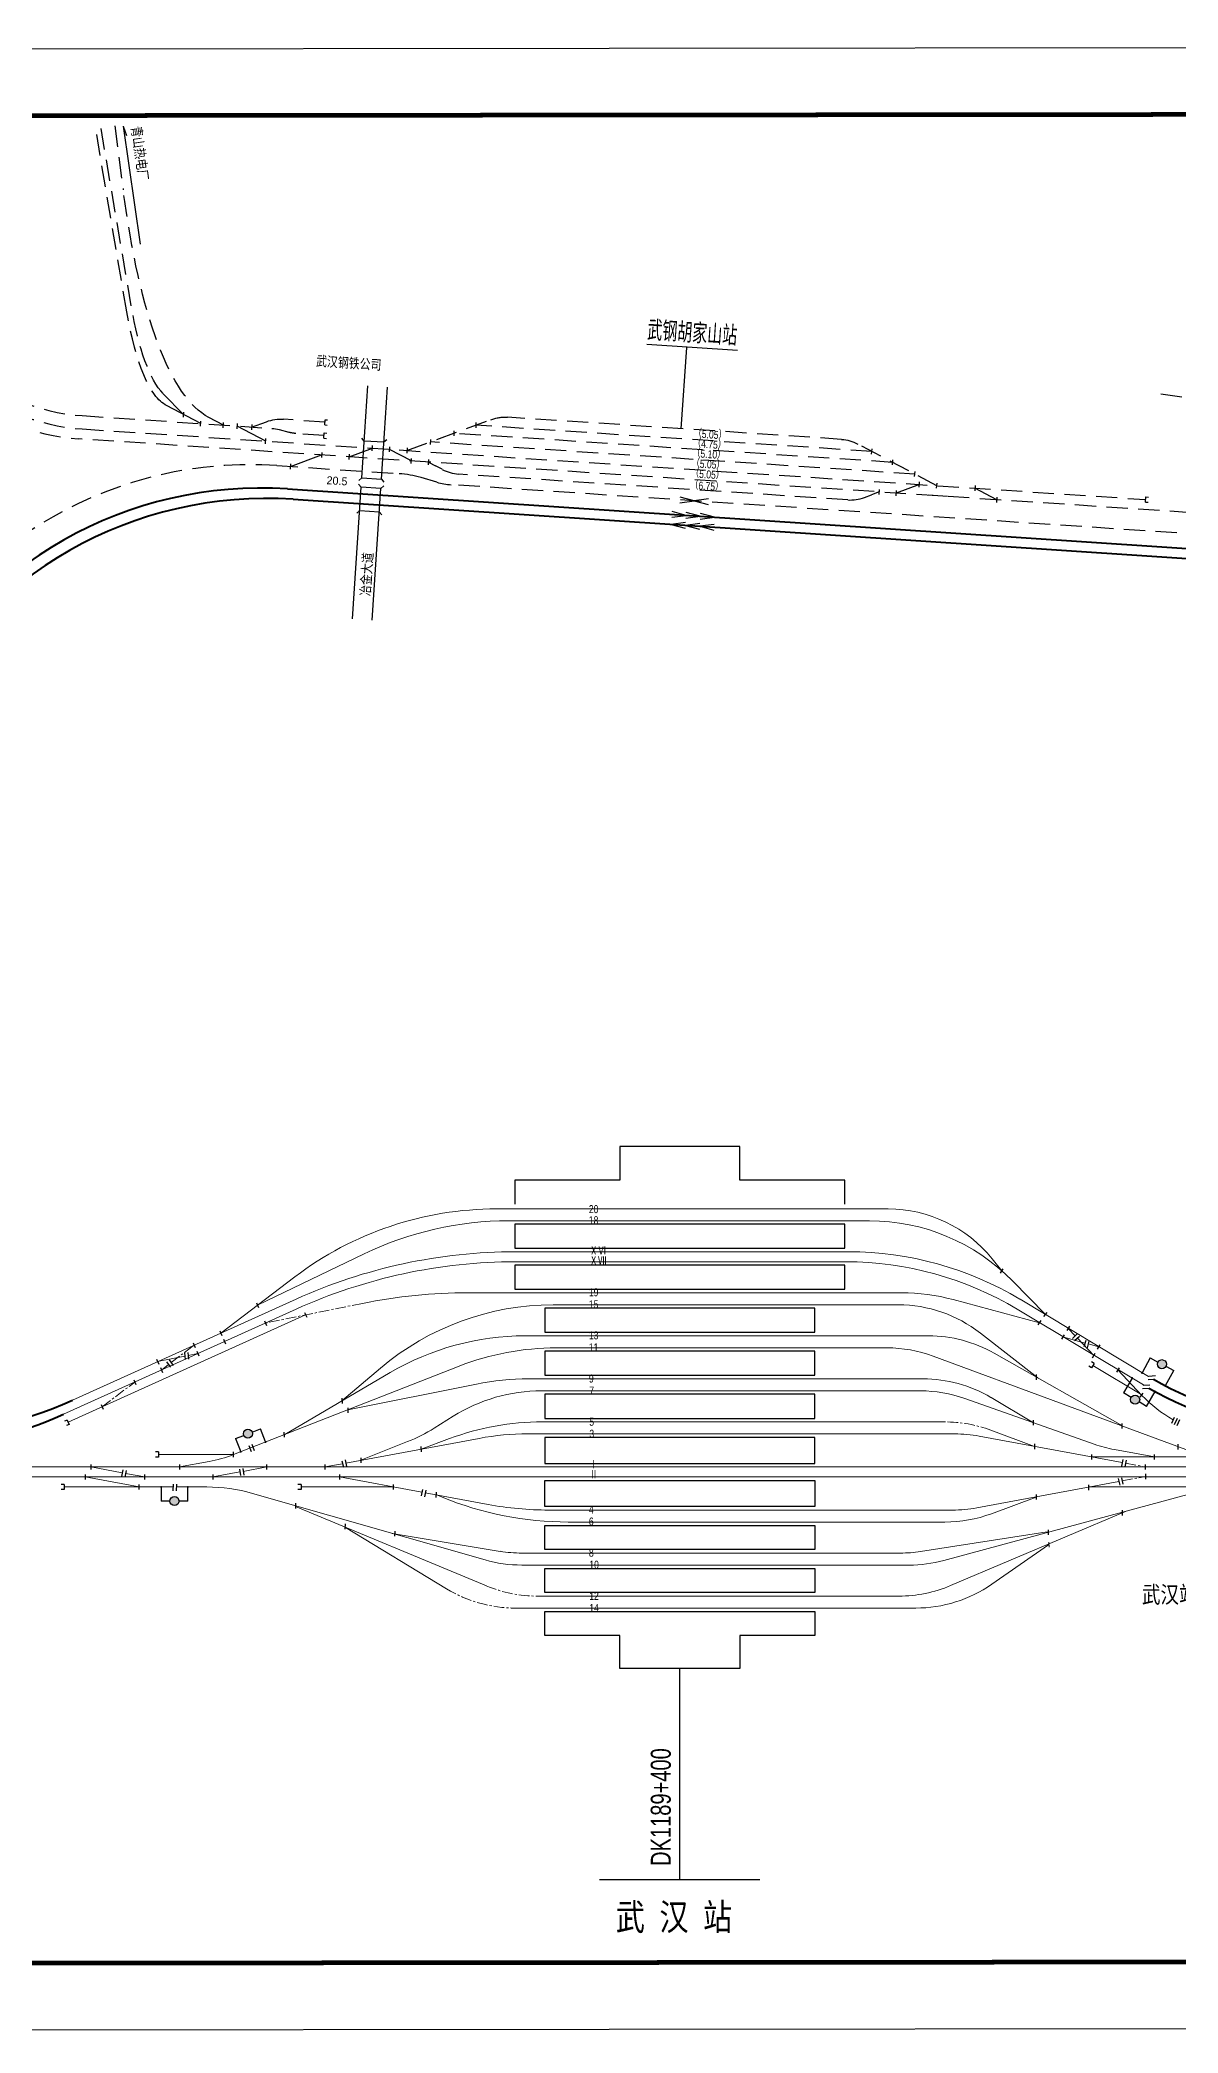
# Model space of a CAD drawing. Header units: millimetres. Extents: x 127 to 2034, y 513 to 812.
# Drawn here: x 656.7 to 827.4, y 513.2 to 812 of the extents above; entities that cross this region are included whole.
import ezdxf

# ---------------------------------------------------------------- set-up
doc = ezdxf.new("R2010")
doc.units = ezdxf.units.MM
for name, pattern in [('CENTER', [50.8, 31.75, -6.35, 6.35, -6.35]), ('DASHDOTX2', [50.8, 25.4, -12.7, 0, -12.7]), ('HIDDEN', [9.525, 6.35, -3.175])]:
    doc.linetypes.add(name, pattern=pattern)
for name, color, linetype in [('JYX', 7, 'Continuous'), ('ZC_新建', 7, 'Continuous'), ('ZC_站场', 7, 'Continuous'), ('三环路', 7, 'Continuous'), ('初期设计', 1, 'Continuous'), ('图框', 7, 'Continuous'), ('既有线', 7, 'Continuous'), ('牵引所', 6, 'Continuous'), ('站台', 3, 'Continuous'), ('设计', 6, 'Continuous'), ('谌家矶', 7, 'DASHDOTX2'), ('近期设计', 6, 'Continuous')]:
    doc.layers.add(name, color=color, linetype=linetype)
doc.styles.add('HZTXT', font='tx.shx', dxfattribs={"width": 0.75, "bigfont": 'hztxt.shx'})
doc.styles.add('JCWAuxLineStyle', font='TAHOMA.TTF', dxfattribs={"width": 0.8, "height": 1.5})
doc.styles.add('STYLE1', font='SimSun.ttf', dxfattribs={"width": 0.8})
doc.styles.add('文字', font='ttt.shx', dxfattribs={"width": 0.8, "bigfont": 'rsdhz.shx'})

# ---------------------------------------------------------------- blocks, each defined once
blk = doc.blocks.new('fd')
at = {"layer": '牵引所'}
for p, q in [((0, 0.45), (0, -0.55)), ((0.5, 0.45), (0.5, -0.55))]:
    blk.add_line(p, q, dxfattribs=at)
blk = doc.blocks.new('md')
at = {"layer": '牵引所'}
for p, q in [((0, -0.01), (0.66, 0.74)), ((0.28, -0.44), (0.95, 0.3))]:
    blk.add_line(p, q, dxfattribs=at)
blk = doc.blocks.new('DDKGB')
at = {"layer": '牵引所', "linetype": 'Continuous'}
for p, q in [((0.02, 2.55), (0.02, -0.02)), ((0.02, 2.55), (1.33, 2.55)), ((2.69, 2.55), (4.03, 2.55)), ((4.03, -0.02), (4.03, 2.55))]:
    blk.add_line(p, q, dxfattribs=at)
at = {"layer": '牵引所', "linetype": 'Continuous', "const_width": 0.158}
for points in [[(0.1, -0.02, 1), (-0.05, -0.02)], [(-0.05, -0.02, 1), (0.1, -0.02)], [(4.1, -0.02, 1), (3.96, -0.02)], [(3.96, -0.02, 1), (4.1, -0.02)]]:
    blk.add_lwpolyline(points, format="xyb", dxfattribs=at)
at = {"layer": '牵引所', "linetype": 'Continuous'}
blk.add_circle((2.01, 2.55), 0.679, dxfattribs=at)

msp = doc.modelspace()

# ---------------------------------------------------------------- hatches: boundary and pattern name
at = {"layer": '牵引所'}
h = msp.add_hatch(color=256, dxfattribs=at)
h.paths.add_polyline_path([(824.33, 613.49, 1), (825.69, 613.49, 1)])
h.paths.add_polyline_path([(820.3, 608.17, 1), (821.66, 608.17, 1)])
h = msp.add_hatch(color=256, dxfattribs=at)
h.paths.add_polyline_path([(687.24, 603.07, 1), (688.6, 603.07, 1)])
h.paths.add_polyline_path([(677.59, 592.96, 1), (676.24, 592.96, 1)])

# ---------------------------------------------------------------- linework, layer by layer
at = {"layer": 'JYX', "linetype": 'HIDDEN', "ltscale": 0.5}
for p, q in [((669.77, 771.25), (665.08, 798.78)), ((670.43, 772.15), (665.88, 798.89)), ((667.94, 799.18), (669.21, 789.57)), ((824.85, 758.96), (875.31, 752)), ((663.06, 755.71), (691.51, 753.79)), ((663.07, 753.71), (822.56, 743.13)), ((699.47, 754.71), (693.25, 755.18)), ((711.77, 750.48), (724.33, 755.09)), ((781.51, 750.33), (722.1, 754.27)), ((776.97, 752.15), (726.85, 755.47)), ((843.64, 740.21), (662.47, 752.23)), ((699.34, 752.72), (695.13, 753.03)), ((787.95, 746.94), (715.27, 751.76)), ((784.62, 748.7), (718.81, 753.06)), ((791.25, 745.2), (779.41, 751.44)), ((692.26, 748.22), (710.6, 747.01)), ((716.27, 745.72), (713.89, 746.42)), ((841.49, 737.18), (718.41, 745.35)), ((777.89, 743.07), (719.5, 746.94))]:
    msp.add_line(p, q, dxfattribs=at)
at = {"layer": 'JYX', "color": 7, "linetype": 'Continuous'}
for p, q in [((761.33, 765.49), (747.73, 766.35)), ((753.68, 765.94), (752.87, 753.75))]:
    msp.add_line(p, q, dxfattribs=at)
at = {"layer": 'JYX', "color": 8, "linetype": 'Continuous'}
msp.add_line((792.84, 743.58), (790.01, 743.77), dxfattribs=at)
at = {"layer": 'JYX', "linetype": 'HIDDEN', "ltscale": 0.5}
for centre, radius, start, end in [((665.08, 785.64), 30, 227.7646, 266.1392), ((664.45, 782.16), 30, 227.7646, 266.2057), ((665.06, 783.64), 30, 227.7646, 266.2057), ((688.29, 688.35), 60, 86.2057, 152.8861)]:
    msp.add_arc(centre, radius, start, end, dxfattribs=at)
at = {"layer": 'JYX', "linetype": 'HIDDEN', "ltscale": 0.5, "extrusion": (0, 0, -1)}
for centre, major_axis, start_param, end_param in [((690.46, 844.52), (5.96, 89.8), 3.252541, 4.037427), ((679.94, 801.75), (2.98, 44.9), 3.252541, 3.949304), ((680.6, 802.64), (2.98, 44.9), 3.3632, 3.949471), ((701.13, 842.83), (5.96, 89.8), 3.143811, 3.190894), ((720.89, 665.67), (5.96, 89.8), 6.172538, 6.283185)]:
    msp.add_ellipse(centre, major_axis=major_axis, ratio=0.25, start_param=start_param, end_param=end_param, dxfattribs=at)
at = {"layer": 'ZC_新建', "color": 145}
msp.add_line((715.01, 749.13), (714.96, 748.35), dxfattribs=at)
at = {"layer": 'ZC_站场', "color": 145}
for p, q in [((791.22, 744.82), (791.28, 745.59)), ((822.54, 742.74), (822.59, 743.52)), ((822.54, 742.74), (822.93, 742.71)), ((822.59, 743.52), (822.98, 743.49)), ((801.16, 627.8), (800.76, 627.14)), ((689.21, 622.7), (689.53, 621.99)), ((690.39, 620.01), (690.7, 619.31)), ((696.42, 621.23), (696.74, 620.53)), ((806.44, 619.38), (806.89, 620.02)), ((807.28, 620.62), (807.77, 621.23)), ((811.12, 619.19), (810.72, 618.52)), ((679.69, 616.69), (680.01, 615.98)), ((683.69, 618.5), (684.01, 617.79)), ((684.26, 617.24), (684.58, 616.54)), ((810.35, 617.91), (809.95, 617.24)), ((815.35, 615.74), (815.75, 616.41)), ((674.23, 614.22), (674.54, 613.51)), ((674.79, 612.97), (675.11, 612.26)), ((680.26, 615.44), (680.58, 614.73)), ((814.57, 614.45), (814.97, 615.12)), ((818.61, 612.96), (818.2, 612.29)), ((670.79, 611.16), (671.11, 610.45)), ((665.89, 607.44), (666.21, 606.73)), ((702.01, 608.37), (702.04, 607.6)), ((702.89, 606.97), (702.92, 606.19)), ((821.73, 608.52), (822.18, 609.16)), ((805.73, 604.33), (805.75, 605.1)), ((819, 604.62), (818.97, 603.84)), ((693.31, 603.31), (693.34, 602.53)), ((713.88, 601.14), (713.9, 600.37)), ((805.92, 600.77), (805.93, 601.55)), ((827.42, 600.72), (827.43, 601.5)), ((664.36, 598.47), (664.36, 597.69)), ((677.68, 598.47), (677.68, 597.69)), ((685.74, 599.55), (685.74, 600.33)), ((690.77, 597.69), (690.77, 598.47)), ((699.45, 598.47), (699.45, 597.69)), ((704.85, 599.47), (704.86, 598.69)), ((814.46, 599.97), (814.45, 599.19)), ((822.55, 597.69), (822.55, 598.47)), ((823.89, 599.19), (823.89, 599.97)), ((663.5, 596.97), (663.5, 596.19)), ((671.6, 594.69), (671.6, 595.47)), ((672.46, 596.19), (672.46, 596.97)), ((682.67, 596.97), (682.67, 596.19)), ((701.67, 596.97), (701.67, 596.19)), ((709.76, 594.69), (709.78, 595.47)), ((814, 595.4), (814.01, 594.62)), ((822.6, 596.26), (822.6, 597.04)), ((695.07, 592.63), (695.06, 591.85)), ((716.17, 593.51), (716.19, 594.28)), ((806.18, 593.18), (806.17, 593.96)), ((702.51, 589.54), (702.48, 588.76)), ((819.02, 591.59), (819.05, 590.82)), ((709.97, 587.68), (709.99, 588.45)), ((807.93, 588.67), (807.96, 587.89))]:
    msp.add_line(p, q, dxfattribs=at)
at = {"layer": 'ZC_站场', "color": 141}
for p, q in [((814.44, 612.95), (814.04, 613.19)), ((814.84, 613.61), (814.44, 613.85)), ((814.84, 613.61), (814.44, 612.95)), ((660.82, 605.11), (660.43, 604.94)), ((661.11, 604.46), (660.72, 604.28)), ((660.82, 605.11), (661.11, 604.46)), ((674.5, 600.33), (674.04, 600.33)), ((674.5, 599.55), (674.04, 599.55)), ((674.5, 600.33), (674.5, 599.55)), ((660.37, 595.47), (659.9, 595.47)), ((660.37, 595.47), (660.37, 594.69)), ((695.9, 595.47), (695.43, 595.47)), ((695.9, 595.47), (695.9, 594.69)), ((660.37, 594.69), (659.9, 594.69)), ((695.9, 594.69), (695.43, 594.69))]:
    msp.add_line(p, q, dxfattribs=at)
at = {"layer": 'ZC_站场', "color": 1}
msp.add_line((806.18, 611.14), (806.2, 611.92), dxfattribs=at)
at = {"layer": '三环路'}
for p, q in [((678.28, 755.87), (675.23, 759)), ((680.85, 754.51), (675.73, 757.21)), ((678.24, 755.48), (678.31, 756.25)), ((680.82, 754.12), (680.87, 754.9)), ((684.24, 754.28), (682.05, 755.43)), ((684.21, 753.89), (684.26, 754.67)), ((686.33, 754.53), (686.28, 753.75)), ((690.59, 751.88), (686.31, 754.14)), ((688.5, 754.38), (688.45, 753.6)), ((688.48, 753.99), (690.69, 754.8)), ((692.6, 753.61), (694.08, 753.21)), ((699.44, 754.32), (699.5, 755.1)), ((699.44, 754.32), (699.83, 754.29)), ((699.5, 755.1), (699.88, 755.07)), ((718.82, 753.45), (718.79, 752.67)), ((722.12, 754.66), (722.09, 753.88)), ((690.56, 751.49), (690.62, 752.27)), ((699.31, 752.33), (699.36, 753.11)), ((699.31, 752.33), (699.7, 752.3)), ((699.36, 753.11), (699.75, 753.08)), ((703.11, 749.53), (706.61, 750.82)), ((706.58, 750.43), (706.63, 751.21)), ((709.17, 751.04), (709.12, 750.26)), ((712.45, 748.91), (709.15, 750.65)), ((711.79, 750.87), (711.74, 750.09)), ((715.29, 752.15), (715.26, 751.37)), ((781.47, 749.94), (781.55, 750.72)), ((703.13, 749.92), (703.08, 749.14)), ((712.42, 748.52), (712.47, 749.3)), ((784.58, 748.31), (784.65, 749.08)), ((787.91, 746.56), (787.99, 747.33)), ((785.17, 744.48), (785.12, 743.7)), ((788.65, 745.38), (785.14, 744.09)), ((788.62, 744.99), (788.67, 745.77)), ((796.99, 745.21), (796.94, 744.44)), ((800.26, 743.09), (796.96, 744.83)), ((800.24, 742.7), (800.29, 743.48))]:
    msp.add_line(p, q, dxfattribs=at)
for points in [[(669.19, 799.1), (671.76, 781.43)], [(669.19, 799.1), (669.73, 797.71)]]:
    msp.add_lwpolyline(points, dxfattribs=at)
at = {"layer": '三环路', "extrusion": (0, 0, -1)}
for centre, start_param, end_param in [((687.24, 665.38), 6.172817, 6.285403), ((685.55, 663.99), 0.00029, 0.049301), ((771.01, 662.35), 6.283185, 6.393844)]:
    msp.add_ellipse(centre, major_axis=(5.96, 89.8), ratio=0.25, start_param=start_param, end_param=end_param, dxfattribs=at)
at = {"layer": '初期设计', "linetype": 'Continuous'}
msp.add_line((764.72, 536.19), (740.64, 536.19), dxfattribs=at)
at = {"layer": '图框', "color": 5, "linetype": 'Continuous', "ltscale": 0.6, "const_width": 0.7}
msp.add_lwpolyline([(2023.89, 525.05), (2023.89, 802.05), (152.5, 800.19), (152.5, 523.19)], close=True, dxfattribs=at)
at = {"layer": '牵引所'}
for p, q in [((127.5, 810.19), (2033.89, 812.05)), ((688.55, 603.32), (689.8, 603.81)), ((690.57, 601.83), (689.8, 603.81)), ((826.86, 605.5), (826.44, 604.59)), ((827.27, 605.34), (826.86, 604.42)), ((827.63, 605.13), (827.22, 604.26)), ((686.07, 602.35), (687.29, 602.82)), ((686.07, 602.35), (686.84, 600.37)), ((674.9, 595.08), (674.9, 592.96)), ((678.9, 592.96), (678.9, 595.08)), ((676.24, 592.96), (674.9, 592.96)), ((678.9, 592.96), (677.59, 592.96)), ((127.5, 513.19), (2033.89, 515.05))]:
    msp.add_line(p, q, dxfattribs=at)
at = {"layer": '牵引所', "const_width": 0.158}
for points in [[(690.64, 601.86, 1), (690.5, 601.8)], [(690.5, 601.8, 1), (690.64, 601.86)], [(686.91, 600.4, 1), (686.77, 600.34)], [(686.77, 600.34, 1), (686.91, 600.4)], [(674.97, 595.08, 1), (674.83, 595.08)], [(674.83, 595.08, 1), (674.97, 595.08)], [(678.97, 595.08, 1), (678.83, 595.08)], [(678.83, 595.08, 1), (678.97, 595.08)]]:
    msp.add_lwpolyline(points, format="xyb", dxfattribs=at)
at = {"layer": '牵引所'}
for centre in [(687.92, 603.07), (676.91, 592.96)]:
    msp.add_circle(centre, 0.679, dxfattribs=at)
at = {"layer": '站台', "color": 5, "linetype": 'Continuous'}
for p, q in [((761.68, 646.15), (743.68, 646.15)), ((761.68, 646.15), (743.68, 646.15)), ((743.68, 646.15), (743.68, 641.35)), ((743.68, 646.15), (743.68, 641.09)), ((761.68, 641.35), (761.68, 646.15)), ((761.68, 641.09), (761.68, 646.15)), ((743.68, 641.09), (727.93, 641.09)), ((727.93, 641.09), (727.93, 637.49)), ((777.43, 641.09), (761.68, 641.09)), ((777.43, 637.49), (777.43, 641.09)), ((777.43, 634.47), (727.93, 634.47)), ((727.93, 634.47), (727.93, 630.87)), ((777.43, 630.87), (777.43, 634.47)), ((727.93, 630.87), (777.43, 630.87)), ((777.43, 628.32), (727.93, 628.32)), ((727.93, 628.32), (727.93, 624.72)), ((777.43, 624.72), (777.43, 628.32)), ((727.93, 624.72), (777.43, 624.72)), ((772.93, 621.87), (732.43, 621.87)), ((732.43, 621.87), (732.43, 618.27)), ((772.93, 618.27), (772.93, 621.87)), ((732.43, 618.27), (772.93, 618.27)), ((772.93, 615.42), (732.43, 615.42)), ((732.43, 615.42), (732.43, 611.82)), ((772.93, 611.82), (772.93, 615.42)), ((732.43, 611.82), (772.93, 611.82)), ((772.93, 608.97), (732.43, 608.97)), ((772.93, 605.37), (772.93, 608.97)), ((732.43, 605.37), (772.93, 605.37)), ((772.93, 602.52), (732.43, 602.52)), ((772.93, 598.62), (772.93, 602.52)), ((732.43, 598.62), (772.93, 598.62)), ((732.43, 596.05), (772.93, 596.05)), ((772.93, 596.05), (772.93, 592.15)), ((772.93, 592.15), (732.43, 592.15)), ((732.43, 589.3), (772.93, 589.3)), ((732.43, 585.7), (732.43, 589.3)), ((772.93, 589.3), (772.93, 585.7)), ((772.93, 585.7), (732.43, 585.7)), ((732.43, 582.85), (772.93, 582.85)), ((732.43, 579.25), (732.43, 582.85)), ((772.93, 582.85), (772.93, 579.25)), ((772.93, 579.25), (732.43, 579.25)), ((732.43, 576.4), (772.93, 576.4)), ((732.43, 576.4), (772.93, 576.4)), ((732.43, 576.4), (772.93, 576.4)), ((732.43, 572.8), (732.43, 576.4)), ((772.93, 576.4), (772.93, 573.7)), ((772.93, 576.4), (772.93, 573.7)), ((772.93, 576.4), (772.93, 572.8)), ((743.68, 572.8), (732.43, 572.8)), ((743.68, 567.85), (743.68, 572.8)), ((743.68, 567.85), (743.68, 572.65)), ((772.93, 572.8), (761.68, 572.8)), ((761.68, 572.8), (761.68, 567.85)), ((761.68, 572.65), (761.68, 567.85)), ((761.68, 567.85), (743.68, 567.85)), ((761.68, 567.85), (743.68, 567.85))]:
    msp.add_line(p, q, dxfattribs=at)
at = {"layer": '站台', "color": 5}
for p, q in [((732.43, 608.97), (732.43, 605.37)), ((732.43, 602.52), (732.43, 598.62)), ((732.43, 592.15), (732.43, 596.05))]:
    msp.add_line(p, q, dxfattribs=at)
at = {"layer": '站台', "color": 1, "linetype": 'Continuous'}
msp.add_line((752.68, 536.19), (752.68, 567.85), dxfattribs=at)
at = {"layer": '设计', "color": 41, "linetype": 'Continuous', "ltscale": 0.6}
for p, q in [((705.02, 746.37), (705.93, 760.2)), ((707.94, 746.18), (708.85, 760)), ((703.62, 725.22), (704.93, 744.99)), ((706.54, 725.03), (707.85, 744.79))]:
    msp.add_line(p, q, dxfattribs=at)
at = {"layer": '设计', "color": 41, "linetype": 'Continuous'}
for points in [[(708.76, 752.1), (708.3, 751.71), (705.38, 751.9), (704.99, 752.35)], [(708.3, 745.19), (707.85, 744.79), (704.93, 744.99), (704.53, 745.44)], [(704.57, 745.98), (705.02, 746.37), (707.94, 746.18), (708.33, 745.73)], [(704.24, 741.1), (704.69, 741.49), (707.61, 741.3), (708.01, 740.85)]]:
    msp.add_lwpolyline(points, dxfattribs=at)
at = {"layer": '近期设计', "color": 6, "linetype": 'Continuous'}
for p, q in [((699, 750.2), (698.94, 749.42)), ((699, 750.2), (698.94, 749.42)), ((694.32, 748.48), (694.26, 747.7)), ((694.29, 748.09), (698.97, 749.81)), ((714.99, 748.74), (716.07, 748.17)), ((717.06, 747.66), (716.07, 748.17)), ((782.58, 743.87), (782.63, 744.65)), ((780.41, 743.45), (781.46, 743.84))]:
    msp.add_line(p, q, dxfattribs=at)
at = {"layer": '近期设计', "color": 6, "linetype": 'Continuous', "lineweight": 40}
msp.add_line((693.84, 744.72), (841.6, 734.92), dxfattribs=at)
at = {"layer": '近期设计', "color": 1, "linetype": 'Continuous'}
msp.add_line((782.6, 744.26), (781.46, 743.84), dxfattribs=at)
at = {"layer": '近期设计', "color": 4, "linetype": 'Continuous', "lineweight": 40}
msp.add_line((694.72, 743.16), (842.3, 733.37), dxfattribs=at)
at = {"layer": '近期设计', "color": 1, "lineweight": 15, "ltscale": 0.05}
for p, q in [((783.94, 636.77), (725.21, 636.77)), ((781.14, 634.99), (727.06, 634.99)), ((689.37, 622.34), (705.38, 630.05)), ((778.01, 630.34), (728.08, 630.34)), ((800.98, 627.5), (799.53, 629.3)), ((683.85, 618.14), (694.97, 626.59)), ((802.58, 625.98), (807.52, 620.93)), ((695.14, 623.24), (661.59, 608.09)), ((785.46, 622.39), (733.69, 622.39)), ((803.72, 623.23), (823.01, 611.66)), ((811.98, 617.73), (810.92, 618.86)), ((789.98, 617.74), (729.51, 617.74)), ((783.76, 615.94), (734.18, 615.94)), ((806.38, 611.43), (797.78, 618.15)), ((815.55, 616.07), (813.94, 616.52)), ((678.46, 614.69), (674.38, 613.87)), ((685.74, 599.94), (719.61, 613.19)), ((702.02, 607.99), (707.83, 612.91)), ((828.57, 600.72), (790.68, 614.7)), ((819.07, 604.23), (799.85, 615.13)), ((693.45, 602.96), (709.26, 612.24)), ((702.9, 606.66), (722.2, 610.51)), ((789.17, 611.29), (730.05, 611.29)), ((788.78, 609.49), (731.96, 609.49)), ((814.86, 601.5), (795.43, 608.35)), ((805.74, 604.72), (799.37, 608.49)), ((715.86, 603.91), (718.71, 605.69)), ((792.4, 604.84), (732.08, 604.84)), ((702.61, 598.67), (722.62, 602.37)), ((704.86, 599.08), (711.88, 601.89)), ((713.89, 600.76), (718.15, 602.34)), ((793.94, 603.04), (729.91, 603.04)), ((797.58, 602.71), (819.05, 598.73)), ((805.87, 601.17), (799.36, 603.59)), ((864.93, 599.58), (814.45, 599.58)), ((823.89, 599.58), (817.87, 600.7))]:
    msp.add_line(p, q, dxfattribs=at)
at = {"layer": '近期设计', "color": 2, "lineweight": 15, "ltscale": 0.05}
for p, q in [((777.6, 628.84), (728.1, 628.84)), ((695.15, 621.74), (660.28, 605.99)), ((785.95, 624.19), (720.96, 624.19)), ((806.66, 619.7), (793.71, 623.17)), ((803.3, 621.73), (822.24, 610.37)), ((696.58, 620.88), (660.96, 604.79)), ((813.46, 616.65), (810.15, 617.57)), ((814.77, 614.79), (812.33, 617.37)), ((814.64, 613.28), (821.98, 608.88)), ((822.01, 608.81), (818.41, 612.62))]:
    msp.add_line(p, q, dxfattribs=at)
at = {"layer": '近期设计', "color": 2, "linetype": 'CENTER', "lineweight": 15, "ltscale": 0.05}
for p, q in [((705.11, 622.61), (690.55, 619.66)), ((666.05, 607.08), (670.95, 610.81))]:
    msp.add_line(p, q, dxfattribs=at)
at = {"layer": '近期设计', "color": 1, "linetype": 'CENTER', "lineweight": 15, "ltscale": 0.05}
msp.add_line((676.41, 613.72), (679.85, 616.34), dxfattribs=at)
at = {"layer": '近期设计', "color": 3, "linetype": 'CENTER', "lineweight": 15, "ltscale": 0.05}
for p, q in [((674.95, 612.61), (676.01, 613.42)), ((680.42, 615.08), (678.95, 614.79)), ((808.08, 586.04), (808.06, 586.81))]:
    msp.add_line(p, q, dxfattribs=at)
at = {"layer": '近期设计', "color": 5, "lineweight": 15, "ltscale": 0.05}
for p, q in [((635.42, 598.08), (1536.33, 598.08)), ((664.36, 598.08), (669.08, 597.21)), ((685.74, 599.94), (674.5, 599.94)), ((677.68, 598.08), (682.09, 598.9)), ((687.21, 597.42), (690.77, 598.08)), ((699.45, 598.08), (702.12, 598.57))]:
    msp.add_line(p, q, dxfattribs=at)
at = {"layer": '近期设计', "color": 5, "linetype": 'CENTER', "lineweight": 15, "ltscale": 0.05}
msp.add_line((819.55, 598.64), (822.55, 598.08), dxfattribs=at)
at = {"layer": '近期设计', "color": 4, "lineweight": 15, "ltscale": 0.05}
for p, q in [((635.45, 596.58), (1536.32, 596.58)), ((676.69, 595.08), (660.37, 595.08)), ((671.6, 595.08), (663.5, 596.58)), ((669.57, 597.12), (672.46, 596.58)), ((681.75, 595.08), (677.19, 595.08)), ((682.67, 596.58), (686.72, 597.33)), ((709.77, 595.08), (695.9, 595.08)), ((701.67, 596.58), (714.03, 594.29))]:
    msp.add_line(p, q, dxfattribs=at)
at = {"layer": '近期设计', "color": 6, "lineweight": 15, "ltscale": 0.05}
for p, q in [((833.12, 595.08), (792.28, 584.06)), ((797.24, 591.96), (818.56, 595.91)), ((861.44, 595.08, 0), (814.12, 595.08)), ((688.63, 594.12), (723.49, 584.14)), ((695.07, 592.16), (723.68, 580.26)), ((714.52, 594.2), (723.94, 592.46)), ((806.12, 593.56), (799.43, 591.07)), ((702.54, 589.02), (717.7, 579.82)), ((793.6, 591.62), (733.04, 591.62)), ((792.46, 589.82), (735.97, 589.82)), ((819.53, 591.38), (793.31, 580.3)), ((709.54, 588.08), (725.77, 585.43)), ((807.81, 588.33), (788.81, 585.4)), ((808.01, 586.42), (799.49, 580.5)), ((785.77, 585.17), (728.99, 585.17)), ((787.07, 583.37), (728.99, 583.37)), ((788.08, 576.92), (728.07, 576.92)), ((785.53, 578.72), (731.36, 578.72))]:
    msp.add_line(p, q, dxfattribs=at)
at = {"layer": '近期设计', "color": 4, "linetype": 'CENTER', "lineweight": 15, "ltscale": 0.05}
msp.add_line((819.05, 596), (822.6, 596.65), dxfattribs=at)
at = {"layer": '近期设计', "color": 3, "lineweight": 15, "ltscale": 0.05}
msp.add_line((716.09, 593.93), (717.06, 593.53), dxfattribs=at)
at = {"layer": '近期设计', "color": 1, "linetype": 'Continuous'}
for points in [[(751.48, 740.47), (753.64, 740.75), (751.54, 741.32)], [(752.7, 742.64), (754.86, 742.93), (752.75, 743.5)], [(753.62, 740.33), (755.77, 740.61), (753.67, 741.18)], [(757.02, 743.21), (754.86, 742.93), (756.96, 742.36)], [(753.57, 739.68), (751.41, 739.4), (753.52, 738.83)], [(755.7, 739.54), (753.54, 739.26), (755.65, 738.69)], [(757.84, 739.4), (755.68, 739.12), (757.78, 738.55)], [(755.75, 740.19), (757.91, 740.47), (755.8, 741.04)]]:
    msp.add_lwpolyline(points, dxfattribs=at)
at = {"layer": '近期设计', "color": 6, "linetype": 'Continuous', "lineweight": 40}
msp.add_arc((689.87, 684.85), 60, 86.2057, 152.8861, dxfattribs=at)
at = {"layer": '近期设计', "color": 6, "linetype": 'Continuous'}
msp.add_arc((719.07, 755.32), 10, 253.7139, 266.2057, dxfattribs=at)
at = {"layer": '近期设计', "color": 4, "linetype": 'Continuous', "lineweight": 40}
msp.add_arc((690.75, 683.29), 60, 86.2057, 152.8861, dxfattribs=at)
at = {"layer": '近期设计', "color": 1, "lineweight": 15, "ltscale": 0.05}
for centre, radius, start, end in [((725.21, 586.77), 50, 90, 127.2088), ((783.94, 616.77), 20, 38.7909, 90), ((727.06, 584.99), 50, 90, 115.6959), ((781.14, 604.99), 30, 44.3953, 90), ((728.08, 550.34, 0), 80, 90, 114.3172), ((778.01, 580.34, 0), 50, 59.0592, 90), ((733.69, 582.39, 0), 40, 90, 130.2772), ((785.46, 602.39), 20, 51.9947, 90), ((729.51, 577.74), 40, 90, 120.411), ((734.18, 575.94), 40, 90, 111.3685), ((783.76, 595.94), 20, 69.7396, 90), ((789.98, 597.74), 20, 60.419, 90), ((730.05, 571.29), 40, 90, 101.3062), ((789.17, 591.29), 20, 59.3377, 90), ((731.96, 584.49), 25, 90, 122.0209), ((788.78, 589.49), 20, 70.5717, 90), ((702.61, 625.1), 25, 291.7648, 302.0209), ((732.08, 564.84), 40, 90, 110.3806), ((729.91, 563.04), 40, 90, 100.4915), ((793.94, 583.04), 20, 79.5085, 90), ((821.51, 620.36), 20, 250.5717, 259.5089)]:
    msp.add_arc(centre, radius, start, end, dxfattribs=at)
at = {"layer": '近期设计', "color": 2, "lineweight": 15, "ltscale": 0.05}
for centre, radius, start, end in [((728.1, 548.84, 0), 80, 90, 114.3172), ((777.6, 578.84, 0), 50, 59.0592, 90), ((720.96, 544.19), 80, 90, 101.4256), ((785.95, 594.19), 30, 75.0066, 90), ((836.54, 622.56), 20, 223.4196, 240.512)]:
    msp.add_arc(centre, radius, start, end, dxfattribs=at)
at = {"layer": '近期设计', "color": 10, "linetype": 'Continuous', "lineweight": 40}
for centre, radius, start, end in [((848.72, 654.55), 51.5, 239.0592, 239.0863), ((848.72, 654.55), 50, 240.0093, 292.461), ((636.89, 662.76), 60, 270, 294.3172)]:
    msp.add_arc(centre, radius, start, end, dxfattribs=at)
at = {"layer": '近期设计', "color": 2, "lineweight": 40}
msp.add_arc((848.72, 654.55), 51.5, 240.1095, 292.461, dxfattribs=at)
at = {"layer": '近期设计', "color": 2, "linetype": 'Continuous', "lineweight": 40}
msp.add_arc((635.57, 660.66), 60, 273.0292, 294.3172, dxfattribs=at)
at = {"layer": '近期设计', "color": 1, "linetype": 'CENTER', "lineweight": 15, "ltscale": 0.05}
msp.add_arc((792.4, 584.84), 20, 69.6194, 90, dxfattribs=at)
at = {"layer": '近期设计', "color": 5, "lineweight": 15, "ltscale": 0.05}
msp.add_arc((678.45, 618.56), 20, 280.4915, 291.3685, dxfattribs=at)
at = {"layer": '近期设计', "color": 6, "lineweight": 15, "ltscale": 0.05}
for centre, radius, start, end in [((681.75, 570.08), 25, 74.0353, 90), ((735.97, 639.82), 50, 247.7861, 270), ((733.04, 641.62), 50, 259.5085, 270), ((793.6, 611.62), 20, 270, 280.4915), ((792.46, 609.82), 20, 270, 290.3806), ((728.99, 603.37), 20, 254.0353, 270), ((728.99, 605.17), 20, 260.7268, 270), ((785.77, 605.17), 20, 270, 278.7364), ((787.07, 603.37, 0), 20, 270, 285.1), ((785.53, 598.72), 20, 270, 292.9063), ((788.08, 596.92), 20, 270, 304.794)]:
    msp.add_arc(centre, radius, start, end, dxfattribs=at)
at = {"layer": '近期设计', "color": 6, "linetype": 'CENTER', "lineweight": 15, "ltscale": 0.05}
for centre, start in [((728.07, 596.92), 238.7651), ((731.36, 598.72), 247.4032)]:
    msp.add_arc(centre, 20, start, 270, dxfattribs=at)
at = {"layer": '近期设计', "color": 6, "linetype": 'Continuous'}
for centre, major_axis, start_param, end_param in [((725.46, 836.74), (5.96, 89.8), 3.030934, 3.141593), ((694.72, 507.53), (15.88, 239.47), -0.055329, 0), ((783.85, 832.87), (5.96, 89.8), 3.141593, 3.252251)]:
    msp.add_ellipse(centre, major_axis=major_axis, ratio=0.25, start_param=start_param, end_param=end_param, dxfattribs=at)

# ---------------------------------------------------------------- block references
at = {"layer": '牵引所'}
for name, p, rotation in [('fd', (811.98, 617.73), 312.4633011531637), ('fd', (813.46, 616.62), 344.2629690824485), ('fd', (675.97, 613.47), 35.28565928003312), ('fd', (678.45, 614.73), 7.118261017166255), ('DDKGB', (822.02, 612.2), 331.6739662100257), ('DDKGB', (824.01, 609.36), 149.7357258984902), ('md', (822.22, 610.36), 314.4798546190337), ('md', (823.07, 611.7), 315.9515343978106), ('fd', (688.21, 600.9), 20.03856620721585), ('fd', (686.72, 597.32), 9.453522884562144), ('fd', (702.12, 598.58), 12.0836526822335), ('fd', (819.06, 598.74), 348.7005578334195), ('fd', (669.08, 597.2), 350.1433889199006), ('fd', (676.69, 595.06), 359.3344358202049), ('fd', (818.56, 595.91), 12.44675299054855), ('fd', (714.02, 594.27), 347.0172616211773)]:
    msp.add_blockref(name, p, dxfattribs=dict(at, rotation=rotation))

# ---------------------------------------------------------------- texts
at = {"layer": 'JYX', "color": 7, "linetype": 'Continuous'}
for s, height, style, width, p in [('武钢胡家山站', 3, 'HZTXT', 0.75, (747.74, 767.05)), ('武汉钢铁公司', 1.5, 'JCWAuxLineStyle', 0.8, (698.1, 763.19)), ('（5.05）', 1.2, '文字', 0.8, (754.72, 752.45, 0.75)), ('（5.10）', 1.2, '文字', 0.8, (754.52, 749.5, 0.75)), ('（4.75）', 1.2, '文字', 0.8, (754.62, 750.98, 0.75)), ('（5.05）', 1.2, '文字', 0.8, (754.32, 746.47, 0.75)), ('（5.05）', 1.2, '文字', 0.8, (754.42, 747.99, 0.75)), ('（6.75）', 1.2, '文字', 0.8, (754.21, 744.71, 0.75))]:
    msp.add_text(s, height=height, rotation=356.2057, dxfattribs=dict(at, style=style, width=width)).set_placement(p)
at = {"layer": 'JYX', "color": 6, "linetype": 'Continuous', "style": 'JCWAuxLineStyle', "width": 0.8}
msp.add_text('武汉站AT所兼开闭所（武汉站）', height=2.5532, dxfattribs=at).set_placement((822, 577.68))
at = {"layer": '三环路', "style": 'JCWAuxLineStyle', "width": 0.8}
msp.add_text('青山热电厂', height=1.5, rotation=278.0381, dxfattribs=at).set_placement((670.42, 798.98))
at = {"layer": '初期设计', "color": 5, "linetype": 'Continuous', "style": 'HZTXT', "width": 0.75}
msp.add_text('DK1189+400', height=3, rotation=90, dxfattribs=at).set_placement((751.34, 538.26, 4.5))
at = {"layer": '既有线', "color": 7, "linetype": 'Continuous', "style": 'JCWAuxLineStyle', "width": 0.8}
msp.add_text('冶金大道', height=1.5, rotation=86.2057, dxfattribs=at).set_placement((706.25, 728.62))
at = {"layer": '牵引所', "color": 0, "linetype": 'CENTER', "ltscale": 0.05, "style": 'STYLE1', "width": 0.8}
msp.add_text('武 汉 站', height=4, dxfattribs=at).set_placement((743.1, 528.62))
at = {"layer": '谌家矶', "color": 7, "linetype": 'Continuous', "style": 'HZTXT', "width": 0.8}
for s, p in [('20', (739.06, 636.14, 0.9)), ('18', (739.06, 634.47, 0.9)), ('ⅩⅥ', (739.13, 629.82, 0.9)), ('ⅩⅦ', (739.13, 628.32, 0.9)), ('19', (739.06, 623.67, 0.9)), ('15', (739.06, 621.87, 0.9)), ('13', (739.06, 617.22, 0.9)), ('11', (739.06, 615.42, 0.9)), ('9', (739.07, 610.74, 0.9)), ('7', (739.13, 608.94, 0.9)), ('5', (739.12, 604.26, 0.9)), ('3', (739.13, 602.46, 0.9)), ('Ⅰ', (739.13, 597.78, 0.9)), ('Ⅱ', (739.13, 596.28, 0.9)), ('4', (739.06, 591.1, 0.9)), ('6', (739.06, 589.3, 0.9)), ('8', (739.07, 584.62, 0.9)), ('10', (739.13, 582.82, 0.9)), ('12', (739.12, 578.14, 0.9)), ('14', (739.13, 576.34, 0.9))]:
    msp.add_text(s, height=1.2, dxfattribs=at).set_placement(p)
at = {"layer": '近期设计', "color": 1, "linetype": 'Continuous', "style": '文字'}
msp.add_text('20.5', height=1.2, rotation=356.2057, dxfattribs=at).set_placement((699.69, 745.44, 0.75))

doc.saveas('drawing.dxf')
